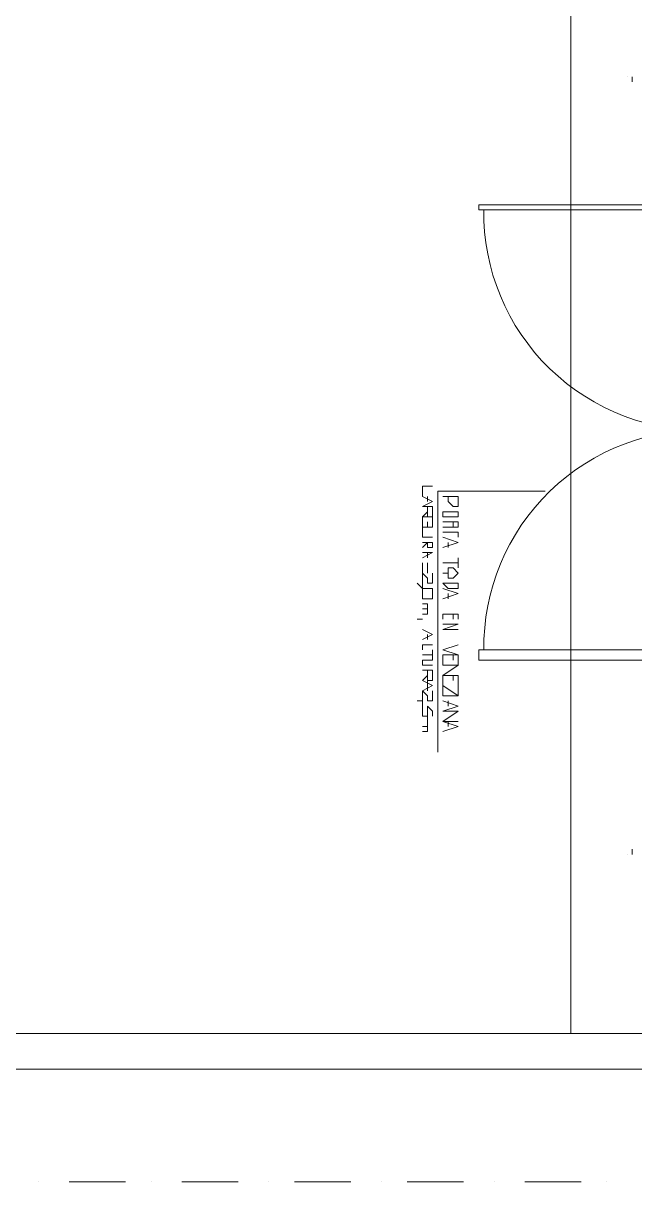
# Model space of a CAD drawing. Header units: inches. Extents: x 5 to 1823, y 18 to 726.
# Drawn here: x 482.52 to 485.2, y 284.27 to 289.36 of the extents above; entities that cross this region are included whole.
import ezdxf

# ---------------------------------------------------------------- set-up
doc = ezdxf.new("R2010")
doc.units = ezdxf.units.IN
doc.header["$MEASUREMENT"] = 0
doc.layers.add('PDF2_0', color=7, linetype='Continuous')
doc.layers.add('PDF2_01', color=1, linetype='Continuous')
doc.layers.add('PDF2_02', color=7, linetype='Continuous', true_color=0xdcdcdc)

msp = doc.modelspace()

# ---------------------------------------------------------------- linework, layer by layer
at = {"layer": 'PDF2_0', "lineweight": 5}
for points in [[(485.1653, 289.1235), (485.1653, 289.1235)], [(485.1877, 289.1011), (485.1877, 289.1235)], [(484.3121, 287.3274), (484.2672, 287.3274), (484.2672, 287.2825), (484.3121, 287.26), (484.2672, 287.2376), (484.3121, 287.2376), (484.3121, 287.2151), (484.3121, 287.1927), (484.2897, 287.1927), (484.2897, 287.2151), (484.2897, 287.2376)], [(484.2897, 287.2825), (484.2897, 287.26)], [(484.3346, 286.1599), (484.3346, 287.26), (484.3346, 287.3049), (484.8061, 287.3049)], [(484.357, 287.2825), (484.4244, 287.2825), (484.4244, 287.26), (484.4244, 287.2376), (484.4019, 287.2376), (484.3795, 287.26), (484.3795, 287.2825)], [(484.2897, 287.2151), (484.2672, 287.1927)], [(484.3121, 287.1028), (484.2672, 287.1028), (484.2672, 287.1253), (484.2672, 287.1478), (484.3121, 287.1478), (484.3121, 287.1702), (484.3121, 287.1927), (484.2897, 287.1927), (484.2672, 287.1927), (484.2672, 287.1702), (484.2672, 287.1478), (484.2897, 287.1478), (484.2897, 287.1702)], [(484.357, 287.1702), (484.4244, 287.1702), (484.4244, 287.1478), (484.4019, 287.1478), (484.4019, 287.1702)], [(484.4019, 287.1478), (484.357, 287.1478)], [(484.357, 287.1253), (484.4244, 287.1253), (484.4244, 287.1028)], [(484.2672, 287.0804), (484.3121, 287.0804), (484.3121, 287.0579), (484.2897, 287.0579), (484.2897, 287.0804), (484.2672, 287.0579)], [(484.357, 287.1028), (484.4244, 287.0804), (484.357, 287.0579)], [(484.3795, 287.0804), (484.3795, 287.0579)], [(484.2672, 287.0355), (484.3121, 287.0355), (484.2672, 287.013)], [(484.2897, 287.0355), (484.2897, 287.013)], [(484.2672, 286.9906), (484.2672, 286.9457)], [(484.2897, 286.9906), (484.2897, 286.9457)], [(484.4244, 286.9906), (484.357, 286.9906)], [(484.4244, 287.013), (484.4244, 286.9681)], [(484.3121, 286.9457), (484.3121, 286.9232), (484.3121, 286.9008), (484.2897, 286.9008), (484.2897, 286.9232), (484.2672, 286.9457), (484.2672, 286.9008)], [(484.2672, 286.8783), (484.2672, 286.9008), (484.2672, 286.8783), (484.2448, 286.9008)], [(484.357, 286.8783), (484.4244, 286.8559), (484.357, 286.8334)], [(484.3795, 286.8559), (484.3795, 286.8334)], [(484.2672, 286.811), (484.2897, 286.811), (484.2897, 286.7885), (484.2672, 286.7885)], [(484.2897, 286.7885), (484.2897, 286.7661), (484.2672, 286.7661)], [(484.357, 286.7436), (484.357, 286.7661), (484.4244, 286.7661), (484.4244, 286.7436)], [(484.4019, 286.7661), (484.4019, 286.7436)], [(484.2672, 286.7436), (484.2448, 286.7436)], [(484.357, 286.7212), (484.4244, 286.7212), (484.357, 286.6987), (484.4244, 286.6987), (484.357, 286.6987)], [(484.2672, 286.6987), (484.3121, 286.6763), (484.2672, 286.6538)], [(484.2897, 286.6763), (484.2897, 286.6538)], [(484.3121, 286.6314), (484.2672, 286.6314), (484.2672, 286.6089)], [(484.4244, 286.6314), (484.357, 286.6089), (484.4244, 286.5865), (484.357, 286.5865), (484.357, 286.5415), (484.4244, 286.5415), (484.357, 286.4966), (484.4244, 286.4966), (484.357, 286.4966), (484.357, 286.4517), (484.4244, 286.4068), (484.4244, 286.4517), (484.4244, 286.4966)], [(484.3121, 286.6089), (484.3121, 286.564), (484.2672, 286.564), (484.2672, 286.5415), (484.3121, 286.5415)], [(484.3121, 286.5865), (484.2672, 286.5865)], [(484.4019, 286.5865), (484.4019, 286.564)], [(484.4244, 286.5865), (484.4244, 286.5415)], [(484.2672, 286.5191), (484.3121, 286.5191), (484.3121, 286.4966), (484.3121, 286.4742), (484.2897, 286.4742), (484.2897, 286.4966), (484.2897, 286.5191)], [(484.2897, 286.4966), (484.2672, 286.4742), (484.3121, 286.4517), (484.2672, 286.4293)], [(484.2897, 286.4742), (484.2897, 286.4293)], [(484.4019, 286.4966), (484.4019, 286.4742)], [(484.3121, 286.4293), (484.3121, 286.4068), (484.3121, 286.3844), (484.2897, 286.3844), (484.2897, 286.4068), (484.2672, 286.4293), (484.2672, 286.3844), (484.2672, 286.3619), (484.2672, 286.3395), (484.2672, 286.317), (484.2897, 286.317), (484.2897, 286.3395), (484.2897, 286.3619), (484.3121, 286.3395), (484.3121, 286.317)], [(484.357, 286.4517), (484.357, 286.4068), (484.4244, 286.4068)], [(484.2672, 286.3844), (484.2672, 286.3619), (484.2672, 286.3844), (484.2448, 286.3844)], [(484.357, 286.3844), (484.4244, 286.3619), (484.357, 286.3395), (484.4244, 286.3395), (484.357, 286.2946), (484.4244, 286.2946)], [(484.3795, 286.3844), (484.3795, 286.3619)], [(484.2672, 286.317), (484.2897, 286.317), (484.2897, 286.2946), (484.2897, 286.2721), (484.2672, 286.2721)], [(484.2897, 286.2721), (484.2897, 286.2497), (484.2672, 286.2497)], [(484.357, 286.2946), (484.4244, 286.2721), (484.357, 286.2497)], [(484.3795, 286.2946), (484.3795, 286.2721)], [(485.1653, 285.7108), (485.1653, 285.7108)], [(485.1877, 285.7108), (485.1877, 285.7333)]]:
    msp.add_lwpolyline(points, dxfattribs=at)
at = {"layer": 'PDF2_0', "color": 3, "lineweight": 5}
for points in [[(484.5142, 288.5622), (484.5142, 288.5398), (485.5245, 288.5398), (485.5245, 288.5622)], [(484.5142, 286.564), (484.5142, 286.6089), (485.5245, 286.6089), (485.5245, 286.564)]]:
    msp.add_lwpolyline(points, close=True, dxfattribs=at)
at = {"layer": 'PDF2_0', "lineweight": 5}
for points in [[(484.4244, 287.2151), (484.4019, 287.2151), (484.3795, 287.2151), (484.357, 287.2151), (484.357, 287.1927), (484.3795, 287.1927), (484.4019, 287.1927), (484.4244, 287.1927)], [(484.4244, 286.9457), (484.4019, 286.9681), (484.3795, 286.9681), (484.3795, 286.9457), (484.357, 286.9457), (484.3795, 286.9457), (484.3795, 286.9232), (484.4019, 286.9232)], [(484.3121, 286.8559), (484.3121, 286.8783), (484.2897, 286.8783), (484.2672, 286.8783), (484.2672, 286.8559), (484.2672, 286.8334), (484.2897, 286.8334), (484.3121, 286.8334)], [(484.357, 286.9008), (484.4244, 286.9008), (484.4244, 286.8783), (484.4019, 286.8783), (484.3795, 286.8783)]]:
    msp.add_lwpolyline(points, close=True, dxfattribs=at)
at = {"layer": 'PDF2_01', "lineweight": 5}
msp.add_lwpolyline([(484.9183, 284.925), (484.9183, 297.8125)], dxfattribs=at)
msp.add_lwpolyline([(484.5367, 288.5415, 0.431258), (485.533, 287.5734, 0.431258), (484.5367, 286.6071)], format="xyb", dxfattribs=at)
at = {"layer": 'PDF2_02', "color": 2, "lineweight": 5}
for points in [[(491.5641, 297.8125), (491.5641, 284.7678), (467.6752, 284.7678)], [(491.4294, 297.8125), (491.4294, 284.925), (467.6752, 284.925)]]:
    msp.add_lwpolyline(points, dxfattribs=at)
at = {"layer": 'PDF2_02', "lineweight": 5}
for points in [[(482.5833, 284.7678), (482.5833, 284.7678)], [(482.965, 284.7678), (482.718, 284.7678)], [(483.0773, 284.7678), (483.0773, 284.7678)], [(483.4589, 284.7678), (483.212, 284.7678)], [(483.5937, 284.7678), (483.5937, 284.7678)], [(483.9529, 284.7678), (483.7059, 284.7678)], [(484.0876, 284.7678), (484.0876, 284.7678)], [(484.4468, 284.7678), (484.1999, 284.7678)], [(484.5815, 284.7678), (484.5815, 284.7678)], [(484.9632, 284.7678), (484.7163, 284.7678)], [(485.0755, 284.7678), (485.0755, 284.7678)], [(482.5833, 284.2739), (482.5833, 284.2739)], [(482.718, 284.2739), (482.965, 284.2739)], [(483.0773, 284.2739), (483.0773, 284.2739)], [(483.212, 284.2739), (483.4589, 284.2739)], [(483.5937, 284.2739), (483.5937, 284.2739)], [(483.7059, 284.2739), (483.9529, 284.2739)], [(484.0876, 284.2739), (484.0876, 284.2739)], [(484.1999, 284.2739), (484.4468, 284.2739)], [(484.5815, 284.2739), (484.5815, 284.2739)], [(484.7163, 284.2739), (484.9632, 284.2739)], [(485.0755, 284.2739), (485.0755, 284.2739)]]:
    msp.add_lwpolyline(points, dxfattribs=at)

doc.saveas('drawing.dxf')
